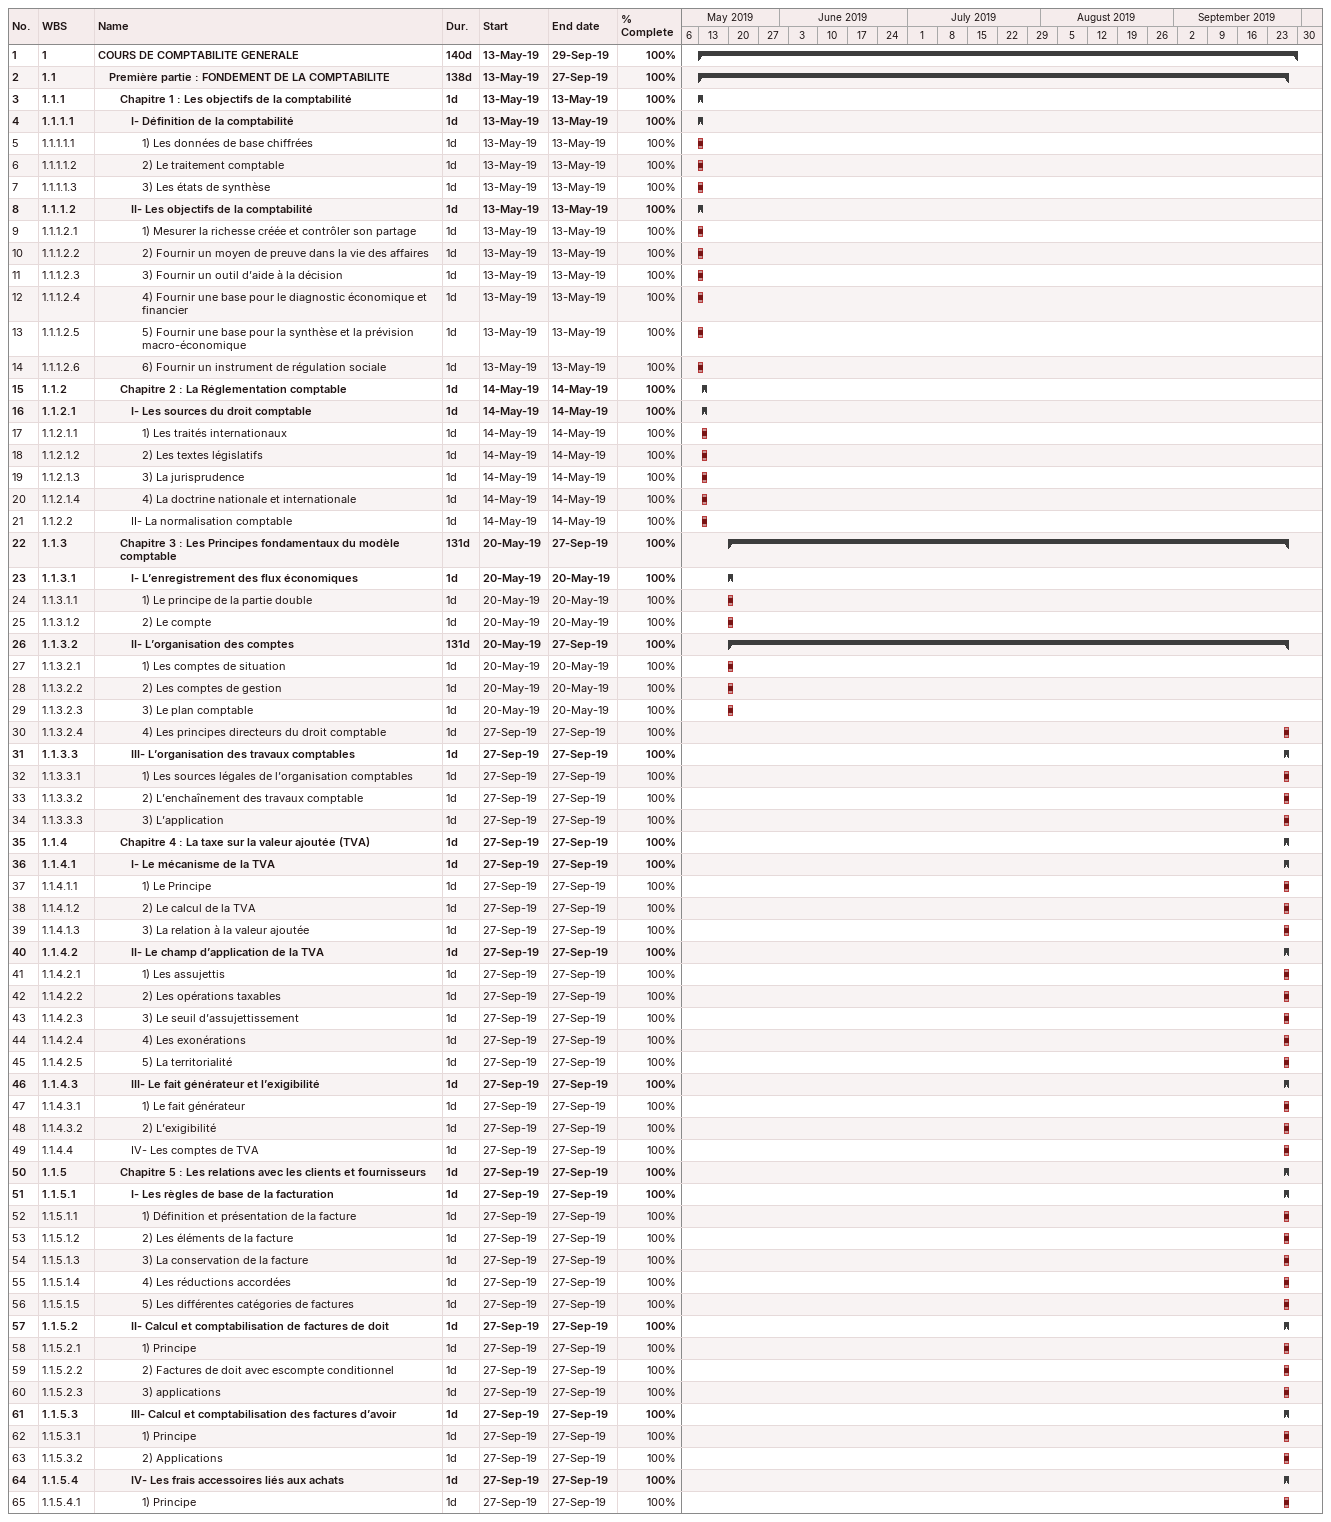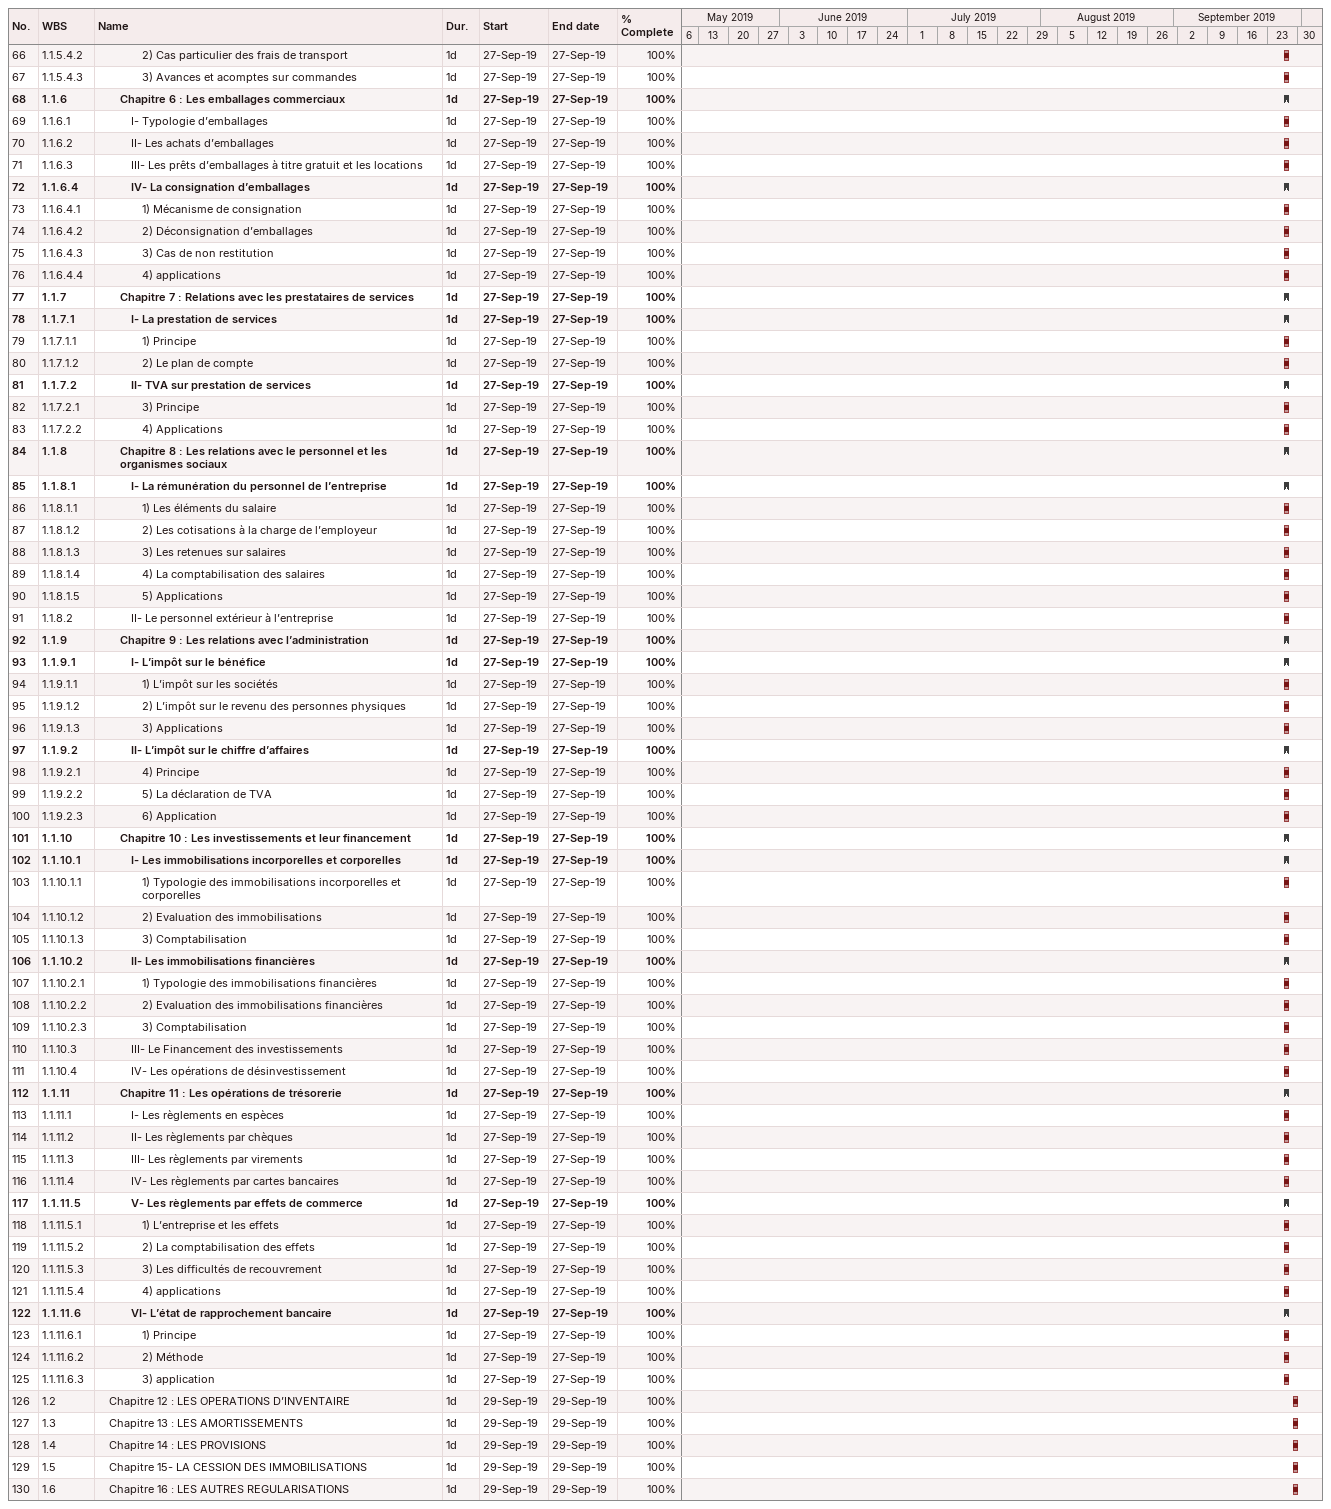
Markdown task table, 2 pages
| ID | WBS | Task | Duration | Start | Finish | % complete |
|---|---|---|---|---|---|---|
| 1 | 1 | **COURS DE COMPTABILITE GENERALE** | 140d | 2019-05-13 | 2019-09-29 | 100 |
| 2 | 1.1 | **Première partie : FONDEMENT DE LA COMPTABILITE** | 138d | 2019-05-13 | 2019-09-27 | 100 |
| 3 | 1.1.1 | **Chapitre 1 : Les objectifs de la comptabilité** | 1d | 2019-05-13 | 2019-05-13 | 100 |
| 4 | 1.1.1.1 | **I- Définition de la comptabilité** | 1d | 2019-05-13 | 2019-05-13 | 100 |
| 5 | 1.1.1.1.1 | 1) Les données de base chiffrées | 1d | 2019-05-13 | 2019-05-13 | 100 |
| 6 | 1.1.1.1.2 | 2) Le traitement comptable | 1d | 2019-05-13 | 2019-05-13 | 100 |
| 7 | 1.1.1.1.3 | 3) Les états de synthèse | 1d | 2019-05-13 | 2019-05-13 | 100 |
| 8 | 1.1.1.2 | **II- Les objectifs de la comptabilité** | 1d | 2019-05-13 | 2019-05-13 | 100 |
| 9 | 1.1.1.2.1 | 1) Mesurer la richesse créée et contrôler son partage | 1d | 2019-05-13 | 2019-05-13 | 100 |
| 10 | 1.1.1.2.2 | 2) Fournir un moyen de preuve dans la vie des affaires | 1d | 2019-05-13 | 2019-05-13 | 100 |
| 11 | 1.1.1.2.3 | 3) Fournir un outil d’aide à la décision | 1d | 2019-05-13 | 2019-05-13 | 100 |
| 12 | 1.1.1.2.4 | 4) Fournir une base pour le diagnostic économique et financier | 1d | 2019-05-13 | 2019-05-13 | 100 |
| 13 | 1.1.1.2.5 | 5) Fournir une base pour la synthèse et la prévision macro-économique | 1d | 2019-05-13 | 2019-05-13 | 100 |
| 14 | 1.1.1.2.6 | 6) Fournir un instrument de régulation sociale | 1d | 2019-05-13 | 2019-05-13 | 100 |
| 15 | 1.1.2 | **Chapitre 2 : La Réglementation comptable** | 1d | 2019-05-14 | 2019-05-14 | 100 |
| 16 | 1.1.2.1 | **I- Les sources du droit comptable** | 1d | 2019-05-14 | 2019-05-14 | 100 |
| 17 | 1.1.2.1.1 | 1) Les traités internationaux | 1d | 2019-05-14 | 2019-05-14 | 100 |
| 18 | 1.1.2.1.2 | 2) Les textes législatifs | 1d | 2019-05-14 | 2019-05-14 | 100 |
| 19 | 1.1.2.1.3 | 3) La jurisprudence | 1d | 2019-05-14 | 2019-05-14 | 100 |
| 20 | 1.1.2.1.4 | 4) La doctrine nationale et internationale | 1d | 2019-05-14 | 2019-05-14 | 100 |
| 21 | 1.1.2.2 | II- La normalisation comptable | 1d | 2019-05-14 | 2019-05-14 | 100 |
| 22 | 1.1.3 | **Chapitre 3 : Les Principes fondamentaux du modèle comptable** | 131d | 2019-05-20 | 2019-09-27 | 100 |
| 23 | 1.1.3.1 | **I- L’enregistrement des flux économiques** | 1d | 2019-05-20 | 2019-05-20 | 100 |
| 24 | 1.1.3.1.1 | 1) Le principe de la partie double | 1d | 2019-05-20 | 2019-05-20 | 100 |
| 25 | 1.1.3.1.2 | 2) Le compte | 1d | 2019-05-20 | 2019-05-20 | 100 |
| 26 | 1.1.3.2 | **II- L’organisation des comptes** | 131d | 2019-05-20 | 2019-09-27 | 100 |
| 27 | 1.1.3.2.1 | 1) Les comptes de situation | 1d | 2019-05-20 | 2019-05-20 | 100 |
| 28 | 1.1.3.2.2 | 2) Les comptes de gestion | 1d | 2019-05-20 | 2019-05-20 | 100 |
| 29 | 1.1.3.2.3 | 3) Le plan comptable | 1d | 2019-05-20 | 2019-05-20 | 100 |
| 30 | 1.1.3.2.4 | 4) Les principes directeurs du droit comptable | 1d | 2019-09-27 | 2019-09-27 | 100 |
| 31 | 1.1.3.3 | **III- L’organisation des travaux comptables** | 1d | 2019-09-27 | 2019-09-27 | 100 |
| 32 | 1.1.3.3.1 | 1) Les sources légales de l’organisation comptables | 1d | 2019-09-27 | 2019-09-27 | 100 |
| 33 | 1.1.3.3.2 | 2) L’enchaînement des travaux comptable | 1d | 2019-09-27 | 2019-09-27 | 100 |
| 34 | 1.1.3.3.3 | 3) L’application | 1d | 2019-09-27 | 2019-09-27 | 100 |
| 35 | 1.1.4 | **Chapitre 4 : La taxe sur la valeur ajoutée (TVA)** | 1d | 2019-09-27 | 2019-09-27 | 100 |
| 36 | 1.1.4.1 | **I- Le mécanisme de la TVA** | 1d | 2019-09-27 | 2019-09-27 | 100 |
| 37 | 1.1.4.1.1 | 1) Le Principe | 1d | 2019-09-27 | 2019-09-27 | 100 |
| 38 | 1.1.4.1.2 | 2) Le calcul de la TVA | 1d | 2019-09-27 | 2019-09-27 | 100 |
| 39 | 1.1.4.1.3 | 3) La relation à la valeur ajoutée | 1d | 2019-09-27 | 2019-09-27 | 100 |
| 40 | 1.1.4.2 | **II- Le champ d’application de la TVA** | 1d | 2019-09-27 | 2019-09-27 | 100 |
| 41 | 1.1.4.2.1 | 1) Les assujettis | 1d | 2019-09-27 | 2019-09-27 | 100 |
| 42 | 1.1.4.2.2 | 2) Les opérations taxables | 1d | 2019-09-27 | 2019-09-27 | 100 |
| 43 | 1.1.4.2.3 | 3) Le seuil d’assujettissement | 1d | 2019-09-27 | 2019-09-27 | 100 |
| 44 | 1.1.4.2.4 | 4) Les exonérations | 1d | 2019-09-27 | 2019-09-27 | 100 |
| 45 | 1.1.4.2.5 | 5) La territorialité | 1d | 2019-09-27 | 2019-09-27 | 100 |
| 46 | 1.1.4.3 | **III- Le fait générateur et l’exigibilité** | 1d | 2019-09-27 | 2019-09-27 | 100 |
| 47 | 1.1.4.3.1 | 1) Le fait générateur | 1d | 2019-09-27 | 2019-09-27 | 100 |
| 48 | 1.1.4.3.2 | 2) L’exigibilité | 1d | 2019-09-27 | 2019-09-27 | 100 |
| 49 | 1.1.4.4 | IV- Les comptes de TVA | 1d | 2019-09-27 | 2019-09-27 | 100 |
| 50 | 1.1.5 | **Chapitre 5 : Les relations avec les clients et fournisseurs** | 1d | 2019-09-27 | 2019-09-27 | 100 |
| 51 | 1.1.5.1 | **I- Les règles de base de la facturation** | 1d | 2019-09-27 | 2019-09-27 | 100 |
| 52 | 1.1.5.1.1 | 1) Définition et présentation de la facture | 1d | 2019-09-27 | 2019-09-27 | 100 |
| 53 | 1.1.5.1.2 | 2) Les éléments de la facture | 1d | 2019-09-27 | 2019-09-27 | 100 |
| 54 | 1.1.5.1.3 | 3) La conservation de la facture | 1d | 2019-09-27 | 2019-09-27 | 100 |
| 55 | 1.1.5.1.4 | 4) Les réductions accordées | 1d | 2019-09-27 | 2019-09-27 | 100 |
| 56 | 1.1.5.1.5 | 5) Les différentes catégories de factures | 1d | 2019-09-27 | 2019-09-27 | 100 |
| 57 | 1.1.5.2 | **II- Calcul et comptabilisation de factures de doit** | 1d | 2019-09-27 | 2019-09-27 | 100 |
| 58 | 1.1.5.2.1 | 1) Principe | 1d | 2019-09-27 | 2019-09-27 | 100 |
| 59 | 1.1.5.2.2 | 2) Factures de doit avec escompte conditionnel | 1d | 2019-09-27 | 2019-09-27 | 100 |
| 60 | 1.1.5.2.3 | 3) applications | 1d | 2019-09-27 | 2019-09-27 | 100 |
| 61 | 1.1.5.3 | **III- Calcul et comptabilisation des factures d’avoir** | 1d | 2019-09-27 | 2019-09-27 | 100 |
| 62 | 1.1.5.3.1 | 1) Principe | 1d | 2019-09-27 | 2019-09-27 | 100 |
| 63 | 1.1.5.3.2 | 2) Applications | 1d | 2019-09-27 | 2019-09-27 | 100 |
| 64 | 1.1.5.4 | **IV- Les frais accessoires liés aux achats** | 1d | 2019-09-27 | 2019-09-27 | 100 |
| 65 | 1.1.5.4.1 | 1) Principe | 1d | 2019-09-27 | 2019-09-27 | 100 |
| 66 | 1.1.5.4.2 | 2) Cas particulier des frais de transport | 1d | 2019-09-27 | 2019-09-27 | 100 |
| 67 | 1.1.5.4.3 | 3) Avances et acomptes sur commandes | 1d | 2019-09-27 | 2019-09-27 | 100 |
| 68 | 1.1.6 | **Chapitre 6 : Les emballages commerciaux** | 1d | 2019-09-27 | 2019-09-27 | 100 |
| 69 | 1.1.6.1 | I- Typologie d’emballages | 1d | 2019-09-27 | 2019-09-27 | 100 |
| 70 | 1.1.6.2 | II- Les achats d’emballages | 1d | 2019-09-27 | 2019-09-27 | 100 |
| 71 | 1.1.6.3 | III- Les prêts d’emballages à titre gratuit et les locations | 1d | 2019-09-27 | 2019-09-27 | 100 |
| 72 | 1.1.6.4 | **IV- La consignation d’emballages** | 1d | 2019-09-27 | 2019-09-27 | 100 |
| 73 | 1.1.6.4.1 | 1) Mécanisme de consignation | 1d | 2019-09-27 | 2019-09-27 | 100 |
| 74 | 1.1.6.4.2 | 2) Déconsignation d’emballages | 1d | 2019-09-27 | 2019-09-27 | 100 |
| 75 | 1.1.6.4.3 | 3) Cas de non restitution | 1d | 2019-09-27 | 2019-09-27 | 100 |
| 76 | 1.1.6.4.4 | 4) applications | 1d | 2019-09-27 | 2019-09-27 | 100 |
| 77 | 1.1.7 | **Chapitre 7 : Relations avec les prestataires de services** | 1d | 2019-09-27 | 2019-09-27 | 100 |
| 78 | 1.1.7.1 | **I- La prestation de services** | 1d | 2019-09-27 | 2019-09-27 | 100 |
| 79 | 1.1.7.1.1 | 1) Principe | 1d | 2019-09-27 | 2019-09-27 | 100 |
| 80 | 1.1.7.1.2 | 2) Le plan de compte | 1d | 2019-09-27 | 2019-09-27 | 100 |
| 81 | 1.1.7.2 | **II- TVA sur prestation de services** | 1d | 2019-09-27 | 2019-09-27 | 100 |
| 82 | 1.1.7.2.1 | 3) Principe | 1d | 2019-09-27 | 2019-09-27 | 100 |
| 83 | 1.1.7.2.2 | 4) Applications | 1d | 2019-09-27 | 2019-09-27 | 100 |
| 84 | 1.1.8 | **Chapitre 8 : Les relations avec le personnel et les organismes sociaux** | 1d | 2019-09-27 | 2019-09-27 | 100 |
| 85 | 1.1.8.1 | **I- La rémunération du personnel de l’entreprise** | 1d | 2019-09-27 | 2019-09-27 | 100 |
| 86 | 1.1.8.1.1 | 1) Les éléments du salaire | 1d | 2019-09-27 | 2019-09-27 | 100 |
| 87 | 1.1.8.1.2 | 2) Les cotisations à la charge de l’employeur | 1d | 2019-09-27 | 2019-09-27 | 100 |
| 88 | 1.1.8.1.3 | 3) Les retenues sur salaires | 1d | 2019-09-27 | 2019-09-27 | 100 |
| 89 | 1.1.8.1.4 | 4) La comptabilisation des salaires | 1d | 2019-09-27 | 2019-09-27 | 100 |
| 90 | 1.1.8.1.5 | 5) Applications | 1d | 2019-09-27 | 2019-09-27 | 100 |
| 91 | 1.1.8.2 | II- Le personnel extérieur à l’entreprise | 1d | 2019-09-27 | 2019-09-27 | 100 |
| 92 | 1.1.9 | **Chapitre 9 : Les relations avec l’administration** | 1d | 2019-09-27 | 2019-09-27 | 100 |
| 93 | 1.1.9.1 | **I- L’impôt sur le bénéfice** | 1d | 2019-09-27 | 2019-09-27 | 100 |
| 94 | 1.1.9.1.1 | 1) L’impôt sur les sociétés | 1d | 2019-09-27 | 2019-09-27 | 100 |
| 95 | 1.1.9.1.2 | 2) L’impôt sur le revenu des personnes physiques | 1d | 2019-09-27 | 2019-09-27 | 100 |
| 96 | 1.1.9.1.3 | 3) Applications | 1d | 2019-09-27 | 2019-09-27 | 100 |
| 97 | 1.1.9.2 | **II- L’impôt sur le chiffre d’affaires** | 1d | 2019-09-27 | 2019-09-27 | 100 |
| 98 | 1.1.9.2.1 | 4) Principe | 1d | 2019-09-27 | 2019-09-27 | 100 |
| 99 | 1.1.9.2.2 | 5) La déclaration de TVA | 1d | 2019-09-27 | 2019-09-27 | 100 |
| 100 | 1.1.9.2.3 | 6) Application | 1d | 2019-09-27 | 2019-09-27 | 100 |
| 101 | 1.1.10 | **Chapitre 10 : Les investissements et leur financement** | 1d | 2019-09-27 | 2019-09-27 | 100 |
| 102 | 1.1.10.1 | **I- Les immobilisations incorporelles et corporelles** | 1d | 2019-09-27 | 2019-09-27 | 100 |
| 103 | 1.1.10.1.1 | 1) Typologie des immobilisations incorporelles et corporelles | 1d | 2019-09-27 | 2019-09-27 | 100 |
| 104 | 1.1.10.1.2 | 2) Evaluation des immobilisations | 1d | 2019-09-27 | 2019-09-27 | 100 |
| 105 | 1.1.10.1.3 | 3) Comptabilisation | 1d | 2019-09-27 | 2019-09-27 | 100 |
| 106 | 1.1.10.2 | **II- Les immobilisations financières** | 1d | 2019-09-27 | 2019-09-27 | 100 |
| 107 | 1.1.10.2.1 | 1) Typologie des immobilisations financières | 1d | 2019-09-27 | 2019-09-27 | 100 |
| 108 | 1.1.10.2.2 | 2) Evaluation des immobilisations financières | 1d | 2019-09-27 | 2019-09-27 | 100 |
| 109 | 1.1.10.2.3 | 3) Comptabilisation | 1d | 2019-09-27 | 2019-09-27 | 100 |
| 110 | 1.1.10.3 | III- Le Financement des investissements | 1d | 2019-09-27 | 2019-09-27 | 100 |
| 111 | 1.1.10.4 | IV- Les opérations de désinvestissement | 1d | 2019-09-27 | 2019-09-27 | 100 |
| 112 | 1.1.11 | **Chapitre 11 : Les opérations de trésorerie** | 1d | 2019-09-27 | 2019-09-27 | 100 |
| 113 | 1.1.11.1 | I- Les règlements en espèces | 1d | 2019-09-27 | 2019-09-27 | 100 |
| 114 | 1.1.11.2 | II- Les règlements par chèques | 1d | 2019-09-27 | 2019-09-27 | 100 |
| 115 | 1.1.11.3 | III- Les règlements par virements | 1d | 2019-09-27 | 2019-09-27 | 100 |
| 116 | 1.1.11.4 | IV- Les règlements par cartes bancaires | 1d | 2019-09-27 | 2019-09-27 | 100 |
| 117 | 1.1.11.5 | **V- Les règlements par effets de commerce** | 1d | 2019-09-27 | 2019-09-27 | 100 |
| 118 | 1.1.11.5.1 | 1) L’entreprise et les effets | 1d | 2019-09-27 | 2019-09-27 | 100 |
| 119 | 1.1.11.5.2 | 2) La comptabilisation des effets | 1d | 2019-09-27 | 2019-09-27 | 100 |
| 120 | 1.1.11.5.3 | 3) Les difficultés de recouvrement | 1d | 2019-09-27 | 2019-09-27 | 100 |
| 121 | 1.1.11.5.4 | 4) applications | 1d | 2019-09-27 | 2019-09-27 | 100 |
| 122 | 1.1.11.6 | **VI- L’état de rapprochement bancaire** | 1d | 2019-09-27 | 2019-09-27 | 100 |
| 123 | 1.1.11.6.1 | 1) Principe | 1d | 2019-09-27 | 2019-09-27 | 100 |
| 124 | 1.1.11.6.2 | 2) Méthode | 1d | 2019-09-27 | 2019-09-27 | 100 |
| 125 | 1.1.11.6.3 | 3) application | 1d | 2019-09-27 | 2019-09-27 | 100 |
| 126 | 1.2 | Chapitre 12 : LES OPERATIONS D’INVENTAIRE | 1d | 2019-09-29 | 2019-09-29 | 100 |
| 127 | 1.3 | Chapitre 13 : LES AMORTISSEMENTS | 1d | 2019-09-29 | 2019-09-29 | 100 |
| 128 | 1.4 | Chapitre 14 : LES PROVISIONS | 1d | 2019-09-29 | 2019-09-29 | 100 |
| 129 | 1.5 | Chapitre 15- LA CESSION DES IMMOBILISATIONS | 1d | 2019-09-29 | 2019-09-29 | 100 |
| 130 | 1.6 | Chapitre 16 : LES AUTRES REGULARISATIONS | 1d | 2019-09-29 | 2019-09-29 | 100 |
